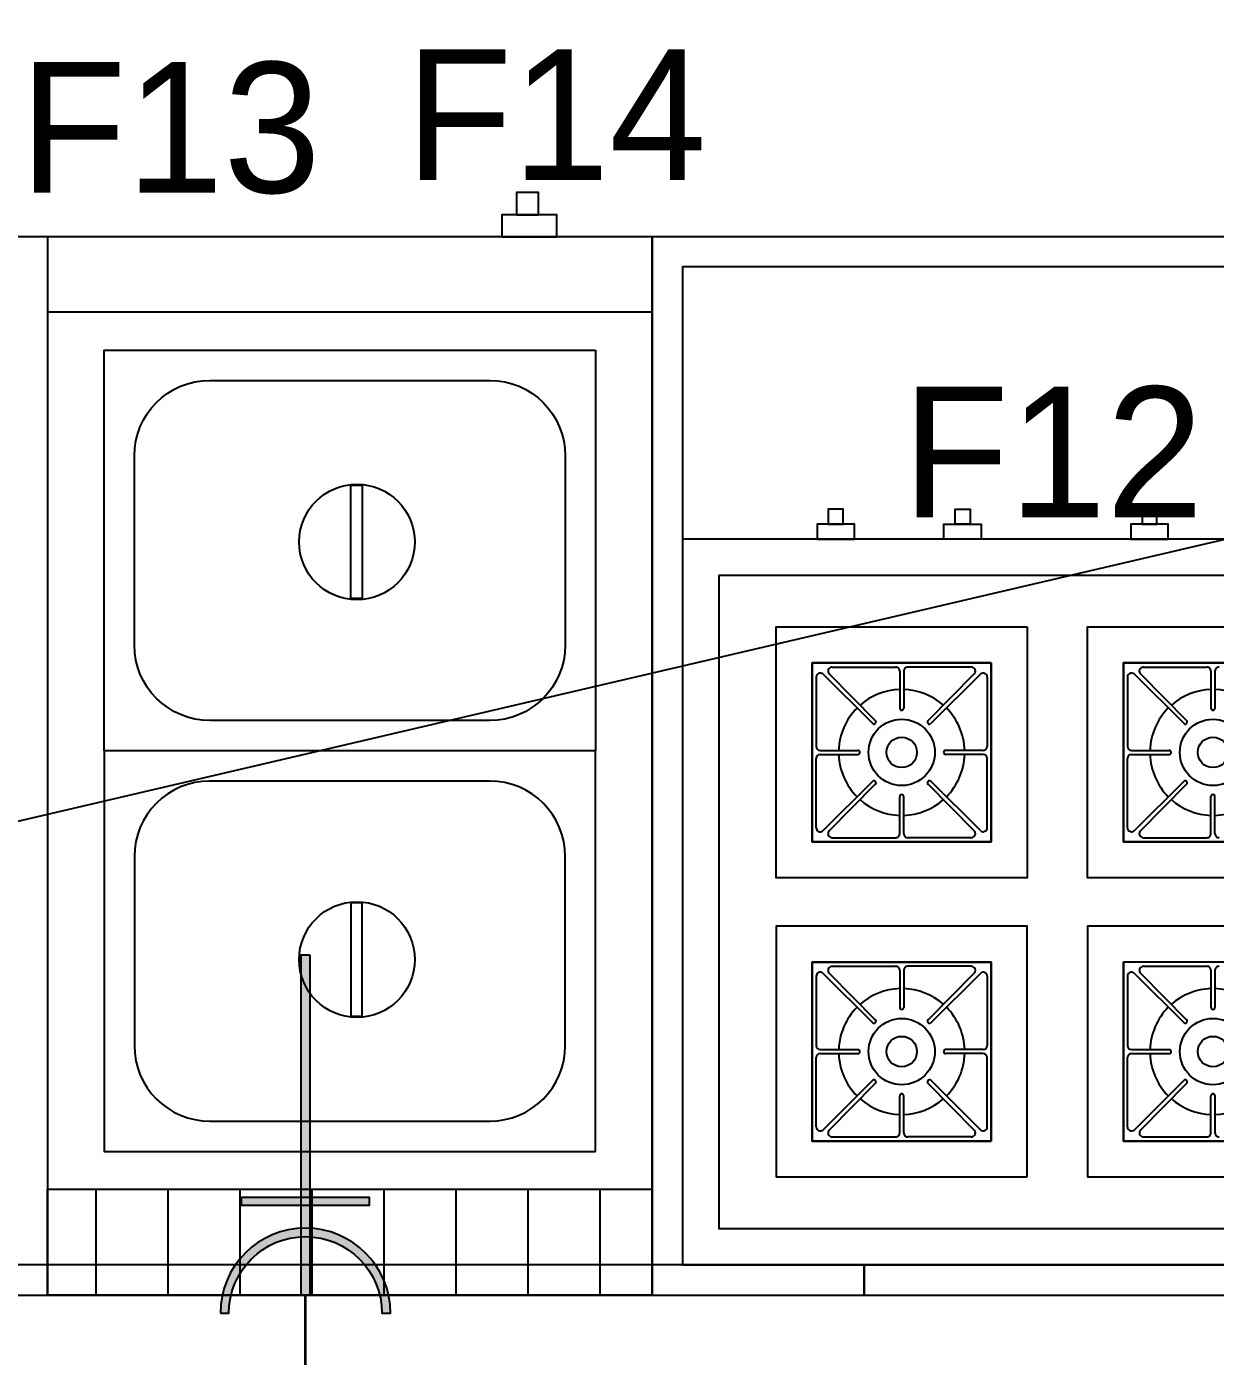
# Model space of a CAD drawing. Header units: millimetres. Extents: x 63882 to 85892, y -58394 to -53173.
# Drawn here: x 69084.4 to 69163, y -55378 to -55290.1 of the extents above; entities that cross this region are included whole.
import ezdxf
from ezdxf.enums import TextEntityAlignment as Align

# ---------------------------------------------------------------- set-up
doc = ezdxf.new("R2010")
doc.units = ezdxf.units.MM
doc.header["$LTSCALE"] = 5
doc.layers.add('ELEKTRİK', color=10, linetype='Continuous')
doc.layers.add('S2000-002 Çizgi', color=7, linetype='Continuous')
doc.layers.add('ELK', color=1, linetype='Continuous', lineweight=35)
doc.styles.add('TAKSİM', font='GOTHIC.TTF', dxfattribs={"height": 20})

# ---------------------------------------------------------------- blocks, each defined once
blk = doc.blocks.new('A$C1D5611CB')
at = {"layer": 'S2000-002 Çizgi'}
h = blk.add_hatch(dxfattribs=at)
h.set_pattern_fill('ANSI31', color=256, scale=1.5, angle=45, style=0)
h.set_pattern_definition([(90, (-3928.432154264345, -4962.945770968392), (-4.762499999999998, 9e-16), [])])
h.paths.add_polyline_path([(39.99998308846261, 65.9159981210978), (39.99998308846261, 72.91599812109052), (-1.691153738647699e-05, 72.91599812109052), (-1.691153738647699e-05, 65.9159981210978)])
blk.add_line((-1.691153738647699e-05, 7.9159981210978), (39.99998308846261, 7.9159981210978), dxfattribs=at)
for points in [[(-1.691153738647699e-05, 2.9159981210978), (39.99998308846261, 2.9159981210978), (39.99998308846261, 72.9159981210978), (-1.691153738647699e-05, 72.9159981210978)], [(-1.691153738647699e-05, 72.91599812109052), (39.99998308846261, 72.91599812109052), (39.99998308846261, 65.9159981210978), (-1.691153738647699e-05, 65.9159981210978)], [(3.749983088462614, 63.4159981210978), (3.749983088462614, 36.9159981210978), (36.24998308846261, 36.9159981210978), (36.24998308846261, 63.4159981210978)], [(19.93014486383618, 46.97716893242614), (19.93014486383618, 54.47502744440862), (19.18077540794911, 54.47502744440862), (19.18077540794911, 46.97716893242614)], [(3.749983088462614, 10.4159981210978), (3.749983088462614, 36.9159981210978), (36.24998308846261, 36.9159981210978), (36.24998308846261, 10.4159981210978)], [(19.93014486383618, 26.85482730976946), (19.93014486383618, 19.35696879778698), (19.18077540794911, 19.35696879778698), (19.18077540794911, 26.85482730976946)], [(9.944852390435699, 2.9159981210978), (6.2998523904389, 2.9159981210978), (6.2998523904389, 1.457998121091805), (9.944852390435699, 1.457998121091805)], [(8.977745451411465, 1.457998121091805), (7.519745451412746, 1.457998121091805), (7.519745451412746, -1.878906914498657e-06), (8.977745451411465, -1.878906914498657e-06)]]:
    blk.add_lwpolyline(points, close=True, dxfattribs=at)
for points in [[(5.749983088462614, 56.4159981210978), (5.749983088462614, 43.9159981210978, 0.4142135623730951), (10.74998308846261, 38.9159981210978), (29.24998308846261, 38.9159981210978, 0.4142135623730951), (34.24998308846261, 43.9159981210978), (34.24998308846261, 56.4159981210978, 0.4142135623730951), (29.24998308846261, 61.4159981210978), (10.74998308846261, 61.4159981210978, 0.4142135623730951)], [(5.749983088462614, 17.4159981210978), (5.749983088462614, 29.9159981210978, -0.4142135623730951), (10.74998308846261, 34.9159981210978), (29.24998308846261, 34.9159981210978, -0.4142135623730951), (34.24998308846261, 29.9159981210978), (34.24998308846261, 17.4159981210978, -0.4142135623730951), (29.24998308846261, 12.4159981210978), (10.74998308846261, 12.4159981210978, -0.4142135623730951)]]:
    blk.add_lwpolyline(points, format="xyb", close=True, dxfattribs=at)
for centre in [(19.530144863842, 50.72609818841738), (19.530144863842, 23.10589805377822)]:
    blk.add_circle(centre, 3.823091046240757, dxfattribs=at)
blk = doc.blocks.new('A$C12B43838')
at = {"layer": 'S2000-002 Çizgi'}
for p, q in [((8.581207698298385, 39.81881217777118), (20.43035055256041, 39.81906801995501)), ((20.43035055256041, 39.81906801995501), (20.43060639474425, 27.96992516569298)), ((29.17000769426522, 39.81917035683), (41.01915054852725, 39.81942619901383)), ((8.848100163784693, 38.8748622242274), (8.848199060041225, 34.2945546254341)), ((9.282398059542174, 39.08264871135179), (12.59002000825421, 35.79606254368264)), ((9.733820201843628, 39.06174393533001), (12.75746212450758, 36.00390945323306)), ((9.901223945555103, 39.53639674386068), (14.10546898499888, 39.53648752032313)), ((14.37234680447, 39.26962119856762), (14.37239970563678, 36.81954270726419)), ((14.63921888842742, 39.26962696076953), (14.6392717895942, 36.8195484694661)), ((19.11033024962671, 39.53659558339132), (14.906085183502, 39.53650480692886)), ((19.27775449023466, 39.06195000433218), (16.25424461759394, 36.00398495443369)), ((19.72917572937877, 39.08287427420146), (16.42169570918486, 35.7961452757736)), ((20.16349887682009, 38.87510654201469), (20.16359777308389, 34.29479894321412)), ((29.43690015975153, 38.87522040328622), (29.43699905600806, 34.29491280449292)), ((29.87119805550901, 39.08300689041062), (33.17882000422105, 35.79642072274146)), ((30.32262019781047, 39.06210211438884), (33.34626212047442, 36.00426763229189)), ((30.49002394152194, 39.5367549229195), (34.69426898096572, 39.53684569938196)), ((34.96114680043684, 39.26997937762644), (34.96119970160362, 36.81990088632301)), ((35.22801888439426, 39.26998513982835), (35.22807178556104, 36.81990664852492)), ((12.77766398742096, 35.81626443326968), (12.77766398601671, 35.8163296034254)), ((16.23405085781269, 35.81633906225761), (16.23405085640843, 35.81640423241333)), ((33.3664639833878, 35.8166226123285), (33.36646398198354, 35.81668778248422)), ((8.848315242903482, 28.91363080144947), (8.84821634664695, 33.49393840025004)), ((9.11507687951962, 34.02768830367859), (11.60633356545441, 34.02774209393829)), ((9.115076879512344, 34.0276883303668), (11.60633356545441, 34.02774212063377)), ((9.115082641714253, 33.7608162464021), (11.60633932764904, 33.76087003666908)), ((19.8967314513211, 34.02792109706206), (17.40545848619513, 34.02786730643857)), ((19.8967314513211, 34.02792112375028), (17.40545848618785, 34.02786733312678)), ((19.89673721352301, 33.76104903979285), (17.40546424839704, 33.76099524917663)), ((20.16371395593887, 28.91387511923676), (20.16361505967507, 33.49418271803006)), ((29.43711523887032, 28.91398898050829), (29.43701634261379, 33.49429657930887)), ((29.70387687548646, 34.02804648273741), (32.19513356142124, 34.02810027299711)), ((29.70387687547918, 34.02804650942562), (32.19513356142124, 34.0281002996926)), ((29.70388263768109, 33.76117442546092), (32.19513932361588, 33.7612282157279)), ((9.282622111146338, 28.70586306891346), (12.59010213134752, 31.9925920673486)), ((9.734043350297725, 28.72678733877547), (12.75755322293844, 31.78475238868123)), ((12.77774698271969, 31.97239828085003), (12.77774698412395, 31.97233311069431)), ((16.23413385311142, 31.97247290984524), (16.23413385451568, 31.97240773968224)), ((19.27797763868148, 28.72699340777763), (16.2543357160248, 31.78482788987458)), ((19.72939978099748, 28.70608863176312), (16.42177783227089, 31.992674799425)), ((29.87142210711318, 28.70622124797228), (33.17890212731436, 31.99295024640742)), ((30.32284334626456, 28.72714551783429), (33.34635321890528, 31.78511056774005)), ((33.36654697868653, 31.97275645990885), (33.36654698009079, 31.97269128975313)), ((14.37257892541675, 28.51911038234539), (14.37252602424996, 30.96918887364882)), ((14.63945100937417, 28.51911614454002), (14.63939810820739, 30.96919463584345)), ((34.96137892138358, 28.51946856140421), (34.9613260202168, 30.96954705270764)), ((35.22825100534101, 28.51947432359884), (35.22819810417423, 30.96955281490227)), ((9.901467590898392, 28.25214175973088), (14.10571263034944, 28.25223253618606)), ((19.11057389497728, 28.25234059924696), (14.90632882884529, 28.25224982279178)), ((30.49026758686523, 28.2524999387897), (34.69451262631628, 28.25259071524488)), ((9.901651217798644, 19.74759674864617), (14.10589625724242, 19.74768752510136)), ((14.37277407671354, 19.48082120334584), (14.37282697787305, 17.03074271204969)), ((14.63964616067096, 19.48082696554775), (14.63969906183047, 17.03074847424432)), ((19.11075752187026, 19.74779558815499), (14.90651245573827, 19.7477048116998)), ((20.43103366698051, 8.181125170463929), (20.43077782480395, 20.03026802473323)), ((30.49045121376548, 19.747954927705), (34.69469625320926, 19.74804570416018)), ((34.96157407268038, 19.48117938240466), (34.96162697383988, 17.03110089110851)), ((35.2284461566378, 19.48118514460657), (35.22849905779731, 17.03110665330314)), ((8.848527436028235, 19.0860622290129), (8.84862633227749, 14.50575463021232)), ((9.28282533177844, 19.29384871613001), (12.59044728049776, 16.00726254846086)), ((9.73424747408717, 19.27294394011551), (12.75788939674385, 16.21510945801856)), ((19.27818176247092, 19.2731500091104), (16.25467188983021, 16.21518495921191)), ((19.72960300162231, 19.29407427897968), (16.42212298142113, 16.00734528054454)), ((20.16392614906363, 19.08630654678564), (20.16402504531288, 14.50599894799234)), ((29.43732743199507, 19.08642040807172), (29.43742632824433, 14.50611280927114)), ((29.87162532774528, 19.29420689518884), (33.17924727646459, 16.00762072751968)), ((30.32304747005401, 19.27330211917433), (33.34668939271069, 16.21546763707738)), ((12.77809125965723, 16.0274644380479), (12.77809125825297, 16.02752960820362)), ((16.23447813004896, 16.02753906703583), (16.2344781286447, 16.02760423719883)), ((33.36689125562407, 16.02782261710672), (33.36689125421981, 16.02788778726244)), ((9.11550415174861, 14.23888830845681), (11.6067608376834, 14.23894209872378)), ((19.89715872355737, 14.23912110183301), (17.4058857584314, 14.23906731121679)), ((29.70430414771545, 14.23924648751563), (32.19556083365023, 14.2393002777826)), ((8.848742515139747, 9.124830806234968), (8.848643618883216, 13.70513840502826)), ((9.115509913950518, 13.9720162511876), (11.60676659989258, 13.97207004145457)), ((9.115509913950518, 13.97201622449938), (11.60676659989258, 13.97207001475908)), ((19.897164485752, 13.9722490445638), (17.4058915206333, 13.97219525394758)), ((19.89716448575928, 13.97224901787558), (17.40589152062603, 13.97219522725936)), ((20.16414122817514, 9.125075124014984), (20.16404233191861, 13.70538272280828)), ((29.43754251110659, 9.12518898529379), (29.43744361485005, 13.70549658408709)), ((29.70430990991736, 13.97237443024642), (32.19556659585942, 13.97242822051339)), ((29.70430990991736, 13.97237440355821), (32.19556659585942, 13.9724281938179)), ((9.283049383382604, 8.917063073698955), (12.59052940358379, 12.20379207212682)), ((9.734470622526715, 8.937987343560962), (12.75798049517471, 11.99595239345945)), ((12.77817425495596, 12.18359828563553), (12.77817425636022, 12.1835331154798)), ((16.23456112534041, 12.18367291462346), (16.23456112675194, 12.18360774446774)), ((19.27840491091774, 8.938193412555847), (16.25476298826106, 11.99602789466007)), ((19.72982705322647, 8.917288636541343), (16.42220510450716, 12.20387480419595)), ((29.87184937934944, 8.917421252757777), (33.17932939955062, 12.20415025118564)), ((30.32327061849355, 8.938345522619784), (33.34678049114154, 11.99631057251827)), ((33.36697425092279, 12.18395646469435), (33.36697425232705, 12.18389129453863)), ((14.37300619764574, 8.730310387123609), (14.37295329648623, 11.18038887842704)), ((14.63987828160316, 8.730316149325517), (14.63982538044365, 11.18039464062895)), ((34.96180619361257, 8.73066856618243), (34.96175329245307, 11.18074705748586)), ((35.22867827757, 8.730674328384339), (35.22862537641049, 11.18075281968777)), ((8.581890812711208, 8.180869328287372), (20.43103366698051, 8.181125170463929)), ((9.901894863134657, 8.463341764509096), (14.10613990257843, 8.463432540971553)), ((19.11100116720627, 8.463540604017908), (14.90675610107428, 8.463449827570003)), ((29.17069080867805, 8.181227507346193), (41.01983366294735, 8.18148334952275)), ((30.4906948591015, 8.463699943567917), (34.69493989854527, 8.463790720030374))]:
    blk.add_line(p, q, dxfattribs=at)
for points in [[(9.645757911792316, 48.9878397758439), (10.63337211956241, 48.9878611000313), (10.63335079538228, 49.97547530780867), (9.645736587612191, 49.97545398361399)], [(19.02713099162793, 48.98804233488045), (18.03951678385783, 48.98802101069305), (18.03949545966316, 49.97563521846314), (19.02710966743325, 49.97565654265054)], [(30.40369461562659, 48.9878397758439), (31.39130882339668, 48.9878611000313), (31.39128749921656, 49.97547530780867), (30.40367329144647, 49.97545398361399)], [(8.905068580170337, 48.00020957493689), (11.37410409957374, 48.00026288540539), (11.37408277539362, 48.98787709317548), (8.90504725597566, 48.98782378269971)], [(19.76786297163926, 48.00044412025454), (17.29882745222858, 48.00039080977876), (17.2988061280339, 48.98800501754886), (19.76784164745186, 48.98805832802464)], [(29.66300528400461, 48.00020957493689), (32.13204080340802, 48.00026288540539), (32.13201947922789, 48.98787709317548), (29.66298395980994, 48.98782378269971)], [(92.00103886431316, 0.001555542825371958), (92.00000246658601, 48.00155553165678), (2.483335265424103e-06, 48.00000093506242), (0.001038881062413566, 9.462310117669404e-07)], [(89.60098704498523, 2.401503722379857), (89.60005428703153, 45.60150371232885), (2.400054302663193, 45.60005275550793), (2.400987060624175, 2.400052765558939)], [(22.80012795497169, 42.18894775924855), (22.80048613403051, 25.60014776327444), (6.211686138063669, 25.59978958421561), (6.211327959004848, 42.18858958018973)], [(43.38892795093852, 42.18930593830737), (43.38928612999734, 25.60050594233326), (26.80048613403051, 25.60014776327444), (26.80012795497169, 42.18894775924855)], [(20.43035055256041, 39.81906801995501), (20.43060639474425, 27.96992516569298), (8.581463540482218, 27.96966932350915), (8.581207698298385, 39.81881217777118)], [(20.43035055256041, 39.81906801995501), (8.581207698298385, 39.81881217777118), (8.581463540482218, 27.96966932350915), (20.43060639474425, 27.96992516569298)], [(20.43035055256041, 39.81906801995501), (8.581207698298385, 39.81881217777118), (8.581463540482218, 27.96966932350915), (20.43060639474425, 27.96992516569298)], [(41.01915054852725, 39.81942619901383), (41.01940639071108, 27.97028334475181), (29.17026353644906, 27.97002750256797), (29.17000769426522, 39.81917035683)], [(41.01915054852725, 39.81942619901383), (29.17000769426522, 39.81917035683), (29.17026353644906, 27.97002750256797), (41.01940639071108, 27.97028334475181)], [(41.01915054852725, 39.81942619901383), (29.17000769426522, 39.81917035683), (29.17026353644906, 27.97002750256797), (41.01940639071108, 27.97028334475181)], [(22.8009134062595, 5.811347768052656), (22.80055522721523, 22.40014776401949), (6.211755231241114, 22.39978958497522), (6.212113410292659, 5.81098958900111)], [(43.38971340222633, 5.811705947111477), (43.38935522318206, 22.40050594307831), (26.80055522720795, 22.40014776403405), (26.8009134062595, 5.811347768059932)], [(20.43103366698051, 8.181125170463929), (20.43077782480395, 20.03026802473323), (8.581634970534651, 20.03001218255667), (8.581890812711208, 8.180869328287372)], [(20.43103366698051, 8.181125170463929), (8.581890812711208, 8.180869328287372), (8.581634970534651, 20.03001218255667), (20.43077782480395, 20.03026802473323)], [(20.43103366698051, 8.181125170463929), (8.581890812711208, 8.180869328287372), (8.581634970534651, 20.03001218255667), (20.43077782480395, 20.03026802473323)], [(41.01983366294735, 8.18148334952275), (41.01957782077079, 20.03062620379205), (29.17043496650149, 20.0303703616155), (29.17069080867805, 8.181227507346193)], [(41.01983366294735, 8.18148334952275), (29.17069080867805, 8.181227507346193), (29.17043496650149, 20.0303703616155), (41.01957782077079, 20.03062620379205)], [(41.01983366294735, 8.18148334952275), (29.17069080867805, 8.181227507346193), (29.17043496650149, 20.0303703616155), (41.01957782077079, 20.03062620379205)]]:
    blk.add_lwpolyline(points, close=True, dxfattribs=at)
for centre, radius in [((14.50589892026619, 33.89436867155018), 2.192010273157497), ((35.09469891623303, 33.894726850609), 2.192010273157497), ((14.50589892026619, 33.89436867155018), 1.007095987454886), ((35.09469891623303, 33.894726850609), 1.007095987454886), ((14.50632619250246, 14.10556867633568), 2.192010273157497), ((35.09512618846929, 14.1059268553945), 2.192010273157497), ((14.50632619250246, 14.10556867633568), 1.007095987454886), ((35.09512618846929, 14.1059268553945), 1.007095987454886)]:
    blk.add_circle(centre, radius, dxfattribs=at)
for centre, radius, start, end in [((9.11495596855093, 38.87486798607279), 0.26687208402049, 51.14923811094697, 180.0012421072533), ((9.901229707757011, 39.26952465990325), 0.26687208402049, 90.00124011039007, 231.1492371088301), ((14.10547474720079, 39.26961543636571), 0.26687208402049, 0.001232110430977043, 90.00123410729414), ((14.90609094570391, 39.26963272297144), 0.26687208402049, 90.00123410729414, 180.0012371088421), ((19.1103360118359, 39.26972349942662), 0.26687208402049, 308.8532371091318, 90.00123410729414), ((19.89662679286266, 38.87510077981278), 0.26687208402049, 0.001232110430977043, 128.8532361070149), ((29.70375596451777, 38.87522616513161), 0.26687208402049, 51.14923811094697, 180.0012421072533), ((30.49002970372385, 39.26988283896208), 0.26687208402049, 90.00124011039007, 231.1492371088301), ((34.69427474316763, 39.26997361542453), 0.26687208402049, 0.001232110430977043, 90.00123410729414), ((35.49489094167075, 39.26999090203026), 0.26687208402049, 90.00123410729414, 180.0012371088421), ((14.50589892026619, 33.89436867155018), 4.166867415995178, 91.83633991736129, 131.3759944170898), ((14.50589892026619, 33.89436867155018), 4.166867415995178, 48.62647980123924, 88.16613466899756), ((35.09469891623303, 33.894726850609), 4.166867415995178, 91.83633991736129, 131.3759944170898), ((35.09469891623303, 33.894726850609), 4.166867415995178, 48.62647980123924, 88.16613466899756), ((14.50589892026619, 33.89436867155018), 4.166867415995178, 135.202287391964, 178.166134301956), ((14.5058357609596, 36.81954558836151), 0.1334360286666422, 180.0012371088421, 270.0012361083261), ((14.5058357609596, 36.81954558836151), 0.1334360286666422, 270.0012361083261, 0.001232110430977043), ((14.50589892026619, 33.89436867155018), 4.166867415995178, 1.836339917361297, 44.80018682552391), ((35.09469891623303, 33.894726850609), 4.166867415995178, 135.202287391964, 178.166134301956), ((35.09463575692644, 36.81990376742033), 0.1334360286666422, 180.0012371088421, 270.0012361083261), ((35.09463575692644, 36.81990376742033), 0.1334360286666422, 270.0012361083261, 0.001232110430977043), ((12.67374105304771, 35.89998550475138), 0.1334360286666422, 231.1547011113913, 321.1369241090151), ((12.67374105304771, 35.89998550475138), 0.1334360286666422, 321.1483171081188, 51.14168410784807), ((16.33797017674078, 35.9000646213899), 0.1334360286666422, 128.8607901082337, 218.8541571114748), ((16.33797017674078, 35.9000646213899), 0.1334360286666422, 218.865550108378, 308.847773108851), ((33.26254104901454, 35.90034368381021), 0.1334360286666422, 231.1547011113913, 321.1369241090151), ((33.26254104901454, 35.90034368381021), 0.1334360286666422, 321.1483171081188, 51.14168410784807), ((9.115071117317711, 34.29456038763601), 0.26687208402049, 180.0012371088421, 270.0012361083261), ((9.115088403916161, 33.49394416244468), 0.26687208402049, 90.00123810935811, 180.0012371088421), ((14.50589892026619, 33.89436867155018), 4.166867415995178, 181.8363395503198, 224.8001868255239), ((11.60633644655172, 33.89430606530368), 0.1334360286666422, 0.001242107253258457, 90.00123810935811), ((11.60633644655172, 33.89430606530368), 0.1334360286666422, 270.0012401103901, 0.001242107253258457), ((17.40546136729245, 33.89443127781124), 0.1334360286666422, 90.00123810935811, 180.0012371088421), ((17.40546136729245, 33.89443127781124), 0.1334360286666422, 180.0012371088421, 270.0012401103901), ((14.50589892026619, 33.89436867155018), 4.166867415995178, 315.2022873919641, 358.1661346689976), ((19.89672568911919, 34.29479318101221), 0.26687208402049, 270.0012361083261, 0.001232110430977043), ((19.89674297571764, 33.49417695582815), 0.26687208402049, 0.001242107253258457, 90.00123810935811), ((29.70387111328455, 34.29491856669483), 0.26687208402049, 180.0012371088421, 270.0012361083261), ((29.703888399883, 33.4943023415035), 0.26687208402049, 90.00123810935811, 180.0012371088421), ((35.09469891623303, 33.894726850609), 4.166867415995178, 181.8363395503198, 224.8001868255239), ((32.19513644251856, 33.8946642443625), 0.1334360286666422, 0.001242107253258457, 90.00123810935811), ((32.19513644251856, 33.8946642443625), 0.1334360286666422, 270.0012401103901, 0.001242107253258457), ((12.6738276637916, 31.88867272171774), 0.1334360286666422, 38.86555010837797, 128.847773108851), ((12.6738276637916, 31.88867272171774), 0.1334360286666422, 308.8607901082337, 38.85415711147483), ((16.3380567874774, 31.88875183837081), 0.1334360286666422, 141.1483171081187, 231.1416841078481), ((16.3380567874774, 31.88875183837081), 0.1334360286666422, 51.15470111139132, 141.1369241090151), ((33.26262765975844, 31.88903090077656), 0.1334360286666422, 38.86555010837797, 128.847773108851), ((33.26262765975844, 31.88903090077656), 0.1334360286666422, 308.8607901082337, 38.85415711147483), ((14.50596207957278, 30.96919175474613), 0.1334360286666422, 90.00123810935811, 180.0012371088421), ((14.50596207957278, 30.96919175474613), 0.1334360286666422, 0.001242107253258457, 90.00123810935811), ((35.09476207553962, 30.96954993380496), 0.1334360286666422, 90.00123810935811, 180.0012371088421), ((35.09476207553962, 30.96954993380496), 0.1334360286666422, 0.001242107253258457, 90.00123810935811), ((14.50589892026619, 33.89436867155018), 4.166867415995178, 228.6264798012392, 268.166134301956), ((14.50589892026619, 33.89436867155018), 4.166867415995178, 271.8363395503198, 311.3759944170898), ((35.09469891623303, 33.894726850609), 4.166867415995178, 228.6264798012392, 268.166134301956), ((35.09469891623303, 33.894726850609), 4.166867415995178, 271.8363395503198, 311.3759944170898), ((9.115171047669719, 28.91363656330213), 0.26687208402049, 180.001232110431, 308.8532361070149), ((9.901461828696483, 28.51901384368102), 0.26687208402049, 128.8532371091319, 270.0012341072941), ((14.10570686814026, 28.51910462015076), 0.26687208402049, 270.0012401103901, 0.001242107253258457), ((14.90632306663611, 28.51912190674921), 0.26687208402049, 180.0012371088421, 270.0012401103901), ((19.11056813276809, 28.51921268321166), 0.26687208402049, 270.0012401103901, 51.14923710883004), ((19.89684187198145, 28.91386935703486), 0.26687208402049, 231.149238110947, 0.001242107253258457), ((29.70397104363656, 28.91399474236096), 0.26687208402049, 180.001232110431, 308.8532361070149), ((30.49026182466332, 28.51937202273984), 0.26687208402049, 128.8532371091319, 270.0012341072941), ((34.6945068641071, 28.51946279920958), 0.26687208402049, 270.0012401103901, 0.001242107253258457), ((35.49512306260294, 28.51948008580803), 0.26687208402049, 180.0012371088421, 270.0012401103901), ((9.115383240787196, 19.08606799085828), 0.26687208402049, 51.14923811094697, 180.0012421072533), ((9.901656980000553, 19.48072466468875), 0.26687208402049, 90.00124010622127, 231.1492371088301), ((14.10590201944433, 19.48081544114393), 0.26687208402049, 0.001232106262160412, 90.00123410729414), ((14.90651821794017, 19.48083272774238), 0.26687208402049, 90.00123410729414, 180.0012371088421), ((19.11076328407216, 19.48092350419756), 0.26687208402049, 308.8532371091318, 90.00123410729414), ((19.89705406509893, 19.08630078458373), 0.26687208402049, 0.001232106262160412, 128.8532361070149), ((29.70418323675403, 19.0864261699171), 0.26687208402049, 51.14923811094697, 180.0012421072533), ((30.49045697596739, 19.48108284374757), 0.26687208402049, 90.00124010622127, 231.1492371088301), ((34.69470201541117, 19.48117362020275), 0.26687208402049, 0.001232106262160412, 90.00123410729414), ((35.49531821390701, 19.4811909068012), 0.26687208402049, 90.00123410729414, 180.0012371088421), ((14.50632619250246, 14.10556867633568), 4.166867415995178, 91.83633991736129, 131.3759944144234), ((14.50632619250246, 14.10556867633568), 4.166867415995178, 48.62647980123924, 88.16613466899756), ((35.09512618846929, 14.1059268553945), 4.166867415995178, 91.83633991736129, 131.3759944144234), ((35.09512618846929, 14.1059268553945), 4.166867415995178, 48.62647980123924, 88.16613466899756), ((14.50632619250246, 14.10556867633568), 4.166867415995178, 135.202287391964, 178.1661346689976), ((14.50626303319586, 17.030745593147), 0.1334360286666422, 180.0012371088421, 270.0012361083261), ((14.50626303319586, 17.030745593147), 0.1334360286666422, 270.0012361083261, 0.001232106262160412), ((14.50632619250246, 14.10556867633568), 4.166867415995178, 1.836339550319789, 44.80018682552391), ((35.09512618846929, 14.1059268553945), 4.166867415995178, 135.202287391964, 178.1661346689976), ((35.0950630291627, 17.03110377220582), 0.1334360286666422, 180.0012371088421, 270.0012361083261), ((35.0950630291627, 17.03110377220582), 0.1334360286666422, 270.0012361083261, 0.001232106262160412), ((12.67416832529125, 16.11118550952961), 0.1334360286666422, 231.1547011081358, 321.1369241090151), ((12.67416832529125, 16.11118550952961), 0.1334360286666422, 321.1483171081188, 51.14168410784807), ((16.33839744897705, 16.11126462616085), 0.1334360286666422, 128.8607901109031, 218.8541571088055), ((16.33839744897705, 16.11126462616085), 0.1334360286666422, 218.865550108378, 308.847773108851), ((33.26296832125809, 16.11154368858843), 0.1334360286666422, 231.1547011081358, 321.1369241090151), ((33.26296832125809, 16.11154368858843), 0.1334360286666422, 321.1483171081188, 51.14168410784807), ((9.115498389553977, 14.50576039241423), 0.26687208402049, 180.0012371088421, 270.0012361083261), ((11.60676371878799, 14.10550607008918), 0.1334360286666422, 0.001232106262160412, 90.00123410729414), ((11.60676371878799, 14.10550607008918), 0.1334360286666422, 270.0012361083261, 0.001232106262160412), ((17.40588863952871, 14.10563128258218), 0.1334360286666422, 90.00123410729414, 180.0012371088421), ((17.40588863952871, 14.10563128258218), 0.1334360286666422, 180.0012371088421, 270.0012361083261), ((19.89715296135546, 14.50599318579043), 0.26687208402049, 270.0012361083261, 0.001232106262160412), ((29.70429838552081, 14.50611857147305), 0.26687208402049, 180.0012371088421, 270.0012361083261), ((32.19556371475483, 14.105864249148), 0.1334360286666422, 0.001232106262160412, 90.00123410729414), ((32.19556371475483, 14.105864249148), 0.1334360286666422, 270.0012361083261, 0.001232106262160412), ((9.115515676152427, 13.70514416723017), 0.26687208402049, 90.00123810935811, 180.0012371088421), ((14.50632619250246, 14.10556867633568), 4.166867415995178, 181.8363399173613, 224.8001868255239), ((14.50632619250246, 14.10556867633568), 4.166867415995178, 315.2022873919641, 358.1661343019561), ((19.89717024796118, 13.70537696060637), 0.26687208402049, 0.001242107253258457, 90.00123810935811), ((29.70431567211926, 13.70550234628899), 0.26687208402049, 90.00123810935811, 180.0012371088421), ((35.09512618846929, 14.1059268553945), 4.166867415995178, 181.8363399173613, 224.8001868255239), ((12.67425493602059, 12.09987272650324), 0.1334360286666422, 38.86555010837797, 128.847773108851), ((12.67425493602059, 12.09987272650324), 0.1334360286666422, 308.8607901109031, 38.8541571088055), ((16.33848405971366, 12.09995184314175), 0.1334360286666422, 141.1483171081187, 231.1416841078481), ((16.33848405971366, 12.09995184314175), 0.1334360286666422, 51.15470110813582, 141.1369241090151), ((33.26305493198743, 12.10023090556206), 0.1334360286666422, 38.86555010837797, 128.847773108851), ((33.26305493198743, 12.10023090556206), 0.1334360286666422, 308.8607901109031, 38.8541571088055), ((14.50632619250246, 14.10556867633568), 4.166867415995178, 228.6264798012392, 268.1661342977894), ((14.50638935180905, 11.18039175953163), 0.1334360286666422, 90.00123810935811, 180.0012371088421), ((14.50638935180905, 11.18039175953163), 0.1334360286666422, 0.001242107253258457, 90.00123810935811), ((14.50632619250246, 14.10556867633568), 4.166867415995178, 271.8363395503198, 311.3759944144235), ((35.09512618846929, 14.1059268553945), 4.166867415995178, 228.6264798012392, 268.1661342977894), ((35.09518934777589, 11.18074993859045), 0.1334360286666422, 90.00123810935811, 180.0012371088421), ((35.09518934777589, 11.18074993859045), 0.1334360286666422, 0.001242107253258457, 90.00123810935811), ((35.09512618846929, 14.1059268553945), 4.166867415995178, 271.8363395503198, 311.3759944144235), ((9.115598319898709, 9.12483656808763), 0.26687208402049, 180.001232110431, 308.8532361070149), ((9.901889100932749, 8.730213848473795), 0.26687208402049, 128.8532371091319, 270.0012341072941), ((19.11099540500436, 8.730412687982607), 0.26687208402049, 270.0012401062213, 51.14923710883004), ((19.89726914421044, 9.125069361813075), 0.26687208402049, 231.149238110947, 0.001242107253258457), ((29.70439831586555, 9.125194747146452), 0.26687208402049, 180.001232110431, 308.8532361070149), ((30.49068909689959, 8.730572027532617), 0.26687208402049, 128.8532371091319, 270.0012341072941), ((14.10613414037653, 8.7303046249217), 0.26687208402049, 270.0012401062213, 0.001242107253258457), ((14.90675033887237, 8.730321911527426), 0.26687208402049, 180.0012371088421, 270.0012401062213), ((34.69493413634336, 8.730662803980522), 0.26687208402049, 270.0012401062213, 0.001242107253258457), ((35.49555033483921, 8.730680090586247), 0.26687208402049, 180.0012371088421, 270.0012401062213)]:
    blk.add_arc(centre, radius, start, end, dxfattribs=at)
blk = doc.blocks.new('A$C06E319C1')
for points in [[(-5.731955752708018e-06, -1.999345840886235e-06), (95.99999426804425, -1.999345840886235e-06), (95.99999426804425, 69.99999800065416), (-5.731955752708018e-06, 69.99999800065416)], [(1.999994268044247, 1.999998000654159), (93.99999426804425, 1.999998000654159), (93.99999426804425, 67.99999800065416), (1.999994268044247, 67.99999800065416)]]:
    blk.add_lwpolyline(points, close=True)
blk = doc.blocks.new('A$C50025146')
at = {"layer": 'ELEKTRİK'}
h = blk.add_hatch(color=256, dxfattribs=at)
edge = h.paths.add_edge_path()
edge.add_line((23.70435837441619, 11.25333161261187), (23.70435837441619, 10.69066721622039))
edge.add_ellipse((23.70435837441619, 5.626687648689767), major_axis=(3.580774291992597, -3.580774291992606), ratio=0.9999999999999413, start_angle=134.9999999999983, end_angle=314.9999999999983)
edge.add_line((23.70435837441619, 0.5627080811555061), (23.70435837441619, 4.368476402305532e-05))
edge.add_ellipse((23.70435837441619, 5.626687648689767), major_axis=(3.978638102213783, 3.978638102213774), ratio=0.9999999999999128, start_angle=45.0000000000025, end_angle=225.0000000000025, ccw=False)
for points in [[(16.0258407970905, 9.846670621633166), (16.5885051934838, 9.846670621633166), (16.5885051934838, 1.406704675742731), (16.0258407970905, 1.406704675742731)], [(6.940050297998823e-05, 5.345355450490388), (6.940050297998823e-05, 5.908019846885509), (22.50664525620232, 5.908019846885509), (22.50664525620232, 5.345355450490388)]]:
    blk.add_hatch(color=256, dxfattribs=at).paths.add_polyline_path(points)
at = {"layer": 'ELEKTRİK', "elevation": 4.798666618537076e-08}
blk.add_lwpolyline([(23.70435837441437, 4.368476402305532e-05), (23.70435837441619, 0.5627080811555061, -0.9999999999999944), (23.70435837441619, 10.69066721622039), (23.70435837441619, 11.25333161261187, 0.9999999999999944)], format="xyb", close=True, dxfattribs=at)
at = {"layer": 'ELEKTRİK'}
for points, elevation in [([(16.0258407970905, 1.406704675742731), (16.0258407970905, 9.846670621633166), (16.5885051934838, 9.846670621633166), (16.5885051934838, 1.406704675742731)], 4.791194770819646e-08), ([(6.940050297998823e-05, 5.908019846885509), (22.50664525620232, 5.908019846885509), (22.50664525620232, 5.345355450490388), (6.940050297998823e-05, 5.345355450490388)], 4.794507297291503e-08)]:
    blk.add_lwpolyline(points, close=True, dxfattribs=dict(at, elevation=elevation))

msp = doc.modelspace()

# ---------------------------------------------------------------- linework, layer by layer
for p, q in [((69364.79268196865, -55276.94984068835), (68949.7553801024, -55373.94984068835)), ((68949.7553801024, -55373.94984068835), (69364.76037588807, -55373.94984068835))]:
    msp.add_line(p, q)
for points in [[(68949.7553801024, -55373.94984068835), (69364.79268196865, -55373.94984068835), (69364.79268196865, -55276.94984068835), (68949.7553801024, -55276.94984068835)], [(69125.74943171113, -55303.94984068835), (68949.7553801024, -55303.94984068835), (68949.7553801024, -55373.94984068835), (69125.74943171113, -55373.94984068835)], [(69139.76037588807, -55371.94984068835), (68949.7553801024, -55371.94984068835), (68949.7553801024, -55373.94984068835), (69139.76037588807, -55373.94984068835)], [(69221.76037588807, -55371.94984068835), (69139.76037588807, -55371.94984068835), (69139.76037588807, -55373.94984068835), (69221.76037588807, -55373.94984068835)]]:
    msp.add_lwpolyline(points, close=True)
at = {"layer": 'ELK', "color": 1}
msp.add_line((69102.8130487849, -55457.20248707055), (69102.81304878487, -55373.94984068835), dxfattribs=at)

# ---------------------------------------------------------------- block references
at = {"rotation": 180}
msp.add_blockref('A$C1D5611CB', (69125.74941479959, -55301.03384256725), dxfattribs=at)
at = {"ltscale": 5}
for name, p in [('A$C06E319C1', (69125.74943171113, -55373.94984068835)), ('A$C12B43838', (69127.74838710649, -55371.95062093223))]:
    msp.add_blockref(name, p, dxfattribs=at)
at = {"layer": 'ELEKTRİK', "rotation": 270}
msp.add_blockref('A$C50025146', (69097.18636113619, -55351.44319543213, -4.794507297291816e-08), dxfattribs=at)

# ---------------------------------------------------------------- texts
at = {"style": 'TAKSİM'}
for s, p in [('F13', (69093.86845104533, -55301.0393270682)), ('F14', (69119.38987045435, -55300.18865368123)), ('F12', (69152.2566063632, -55322.5053848835))]:
    msp.add_text(s, height=8.64, dxfattribs=at).set_placement(p, align=Align.CENTER)

doc.saveas('drawing.dxf')
